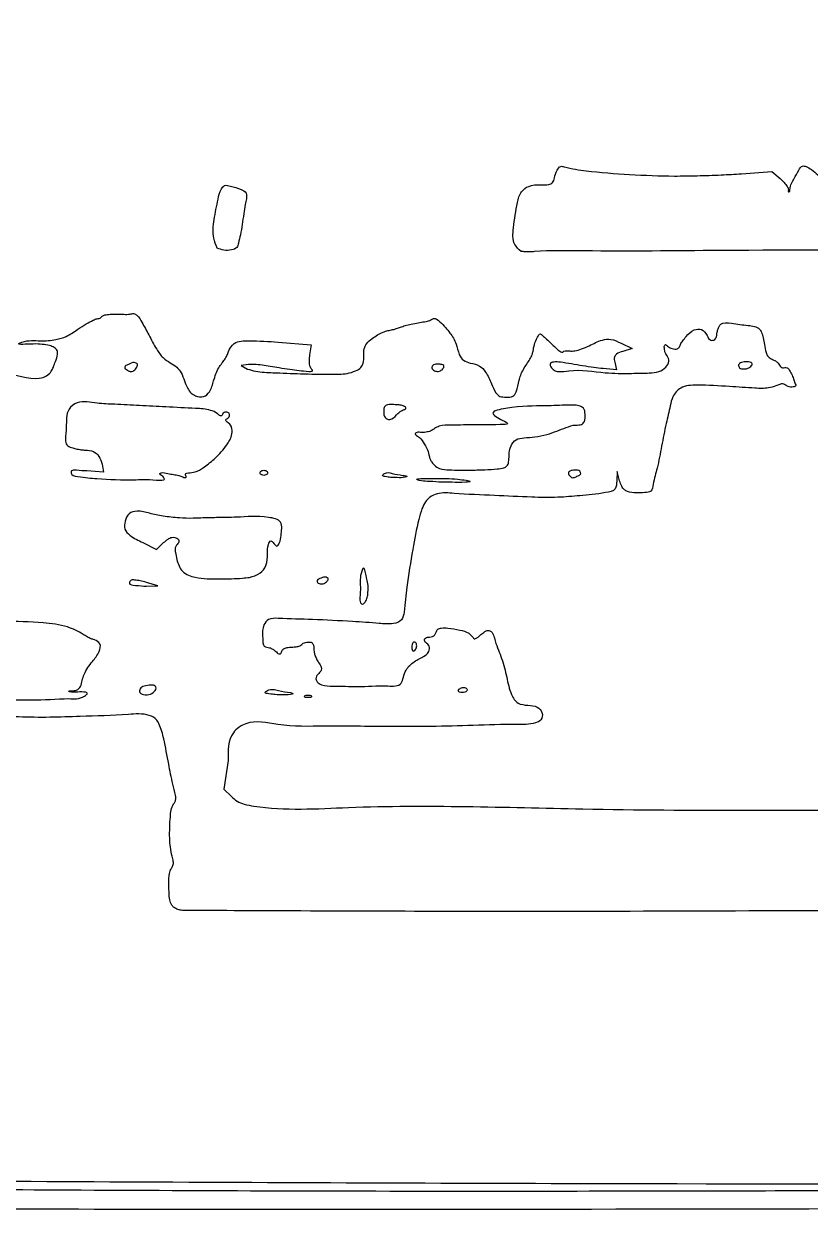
# Model space of a CAD drawing. Extents: x 14 to 139, y 93 to 208.
# Drawn here: x 37.44 to 50.65, y 93.2 to 113.13 of the extents above; entities that cross this region are included whole.
import ezdxf

# ---------------------------------------------------------------- set-up
doc = ezdxf.new("R2010")
doc.units = 0
doc.layers.add('Edge.Cuts', color=7, linetype='CONTINUOUS')
doc.layers.add('SilkS', color=7, linetype='CONTINUOUS')

msp = doc.modelspace()

# ---------------------------------------------------------------- linework, layer by layer
at = {"layer": 'Edge.Cuts', "color": 1}
msp.add_open_spline([(27.629573, 128.146972), (27.633612, 127.653797), (27.642179, 126.607806), (27.668224, 125.192339), (27.704589, 124.143363), (27.731776, 123.423682), (27.743665, 122.799549), (27.777162, 121.578742), (27.711573, 120.04285), (27.955552, 118.92308), (27.759556, 118.055845), (28.058505, 118.025508), (28.226519, 118.010953), (28.405358, 118.120189), (28.618988, 117.875674), (28.451527, 117.124986), (28.617814, 115.931576), (28.594785, 114.579041), (28.604068, 113.743248), (28.593358, 113.163566), (27.612513, 113.436545), (26.526217, 113.199928), (24.441852, 113.293834), (22.575608, 113.228073), (21.164554, 113.244314), (20.412408, 113.146917), (19.886578, 112.988992), (19.386072, 112.752895), (18.772765, 111.986294), (18.32937, 109.977035), (17.21621, 107.123915), (16.369851, 104.293687), (15.655627, 101.952917), (15.094991, 100.143037), (14.591611, 98.537441), (14.246185, 97.435625), (14.072608, 96.821368), (14.000506, 96.382756), (13.952852, 96.011261), (13.903482, 95.676612), (13.832994, 95.250538), (13.771297, 94.77483), (13.776734, 94.317508), (13.82863, 93.956018), (14.097819, 93.794168), (14.470472, 93.705022), (15.075827, 93.598193), (15.983602, 93.534865), (16.98261, 93.465911), (17.984351, 93.426465), (19.098922, 93.446396), (20.585053, 93.420157), (22.818788, 93.386335), (25.974095, 93.332523), (30.14947, 93.281328), (36.070209, 93.199411), (44.86167, 93.199048), (56.163332, 93.21493), (64.672505, 93.261715), (68.85843, 93.28473)], degree=3, knots=[0, 0, 0, 0, 1.479565, 3.138056, 4.247098, 4.627908, 5.299303, 6.115963, 8.32182, 9.63419, 10.096083, 10.229372, 10.445683, 10.628923, 10.736339, 11.304368, 12.740702, 14.448658, 15.219344, 15.425239, 15.968114, 17.356447, 19.289845, 21.925924, 23.059864, 23.505213, 24.194715, 24.706843, 25.129506, 27.080379, 30.729912, 34.373716, 35.919853, 38.074387, 40.057405, 40.967343, 41.539541, 41.969817, 42.299156, 42.663482, 42.98396, 43.597089, 44.086612, 44.390271, 44.607085, 44.972176, 45.548638, 46.443966, 47.701682, 48.552988, 49.450329, 51.045081, 53.011707, 56.152458, 60.512282, 65.538814, 73.916172, 86.886081, 99.444015, 99.444015, 99.444015, 99.444015], dxfattribs=at)
at = {"layer": 'SilkS', "color": 7}
for points in [[(49.49769, 110.605673), (50.00811, 110.642948), (50.145218, 110.527583)], [(45.795443, 109.30218), (45.795398, 109.301618)], [(41.711737, 107.77698), (42.266325, 107.730555), (42.23955, 107.562945)], [(47.474295, 107.756025), (47.659267, 107.66913), (47.501775, 107.617155)], [(47.369872, 107.437268), (47.395447, 107.309363), (47.17254, 107.330963)], [(41.216025, 107.397563), (41.090032, 107.382938), (41.194485, 107.323913)], [(38.752635, 105.721973), (38.78016, 105.588683), (38.496195, 105.611483)], [(46.733355, 105.52044), (46.73337, 105.520155)], [(47.44998, 105.444383), (47.40618, 105.600413), (47.40093, 105.444053)], [(39.435975, 104.40837), (39.668475, 104.29074), (39.788258, 104.405498)], [(39.497265, 103.67319), (39.688335, 103.67694), (39.497265, 103.736865), (39.497265, 103.736633)], [(41.230193, 103.821728), (41.229907, 103.821758)], [(40.870613, 100.740795), (40.801763, 100.26387), (40.926405, 100.13922)], [(40.102297, 98.22264), (40.102432, 98.22177)], [(38.181023, 93.519052), (38.181022, 93.519218)]]:
    msp.add_lwpolyline(points, dxfattribs=at)
for points in [[(40.686173, 109.357418)], [(39.324307, 107.337533)], [(44.49705, 107.351955)], [(49.677473, 107.394398)], [(43.700917, 106.555785)], [(45.505455, 105.660653)], [(39.77331, 105.520163)], [(41.535382, 105.579233)], [(43.807042, 105.536805)], [(44.868562, 105.454238)], [(42.53493, 103.756133)], [(43.2162, 103.523737)], [(43.955655, 102.646913)], [(39.659265, 101.938373)], [(41.917552, 101.885265)], [(44.889817, 101.927752)], [(38.195805, 101.785133)], [(42.267908, 101.828483)]]:
    msp.add_lwpolyline(points, close=True, dxfattribs=at)
for points, knots in [([(27.62958, 128.146973), (27.633621, 127.653797), (27.642191, 126.607806), (27.668234, 125.192339), (27.704597, 124.143363), (27.731784, 123.423682), (27.743673, 122.799549), (27.777169, 121.578742), (27.71158, 120.04285), (27.955559, 118.92308), (27.759563, 118.055845), (28.058513, 118.025508), (28.226526, 118.010953), (28.405366, 118.120189), (28.618996, 117.875674), (28.451534, 117.124986), (28.617822, 115.931576), (28.594793, 114.579041), (28.604075, 113.743248), (28.593366, 113.163566), (27.61252, 113.436545), (26.526224, 113.199928), (24.44186, 113.293834), (22.575616, 113.228073), (21.164561, 113.244314), (20.412415, 113.146917), (19.886586, 112.988992), (19.38608, 112.752895), (18.772772, 111.986294), (18.329378, 109.977035), (17.216217, 107.123915), (16.369858, 104.293687), (15.655635, 101.952917), (15.094998, 100.143037), (14.591618, 98.537441), (14.246192, 97.435625), (14.072616, 96.821368), (14.000513, 96.382756), (13.952859, 96.011261), (13.903489, 95.676612), (13.83299, 95.250539), (13.771298, 94.77483), (13.776734, 94.317508), (13.82863, 93.956018), (14.097819, 93.794168), (14.470472, 93.705022), (15.075827, 93.598193), (15.983602, 93.534865), (16.98261, 93.465911), (17.984351, 93.426465), (19.098922, 93.446396), (20.585053, 93.420157), (22.818788, 93.386335), (25.974095, 93.332523), (30.14947, 93.281328), (36.070209, 93.199411), (44.86167, 93.199048), (56.163332, 93.21493), (64.672505, 93.261715), (68.85843, 93.28473)], [0, 0, 0, 0, 1.479565, 3.138056, 4.247098, 4.627908, 5.299303, 6.115963, 8.32182, 9.63419, 10.096083, 10.229372, 10.445683, 10.628923, 10.736339, 11.304368, 12.740702, 14.448658, 15.219344, 15.425239, 15.968114, 17.356446, 19.289845, 21.925924, 23.059864, 23.505213, 24.194715, 24.706843, 25.129506, 27.080379, 30.729912, 34.373716, 35.919853, 38.074387, 40.057405, 40.967343, 41.539541, 41.969817, 42.299156, 42.663483, 42.983961, 43.59709, 44.086614, 44.390272, 44.607086, 44.972177, 45.548639, 46.443967, 47.701684, 48.552989, 49.45033, 51.045082, 53.011708, 56.152459, 60.512284, 65.538815, 73.916173, 86.886082, 99.444016, 99.444016, 99.444016, 99.444016]), ([(45.795398, 109.301618), (45.753615, 109.337872), (45.638628, 109.437645), (45.671398, 109.759293), (45.711787, 110.040034), (45.776174, 110.302267), (45.933346, 110.419381), (46.102705, 110.422808), (46.237356, 110.413987), (46.335715, 110.452971), (46.356396, 110.557928), (46.387172, 110.645731), (46.445954, 110.744052), (46.631125, 110.691616), (46.997392, 110.636159), (47.628356, 110.590982), (48.246414, 110.563375), (48.759995, 110.573004), (49.135378, 110.584105), (49.383885, 110.598898), (49.49769, 110.605673)], [0, 0, 0, 0, 0.159235, 0.438221, 0.868037, 1.062453, 1.21305, 1.417502, 1.552043, 1.623585, 1.706947, 1.843884, 1.931447, 1.99233, 2.368046, 3.099112, 3.853502, 4.233603, 4.638386, 4.980368, 4.980368, 4.980368, 4.980368]), ([(55.49481, 110.498843), (55.528916, 110.558081), (55.586525, 110.658143), (55.782623, 110.682096), (55.891679, 110.562865), (55.988679, 110.466079), (56.099083, 110.420333), (56.218072, 110.422274), (56.334603, 110.410877), (56.436355, 110.47817), (56.463445, 110.580313), (56.503941, 110.668729), (56.531403, 110.725151), (56.567638, 110.773528), (56.654388, 110.734607), (56.777207, 110.730058), (57.112907, 110.655352), (57.681447, 110.608315), (58.484506, 110.594102), (59.268415, 110.59969), (59.84088, 110.713111), (60.274787, 110.58776), (60.355296, 110.226637), (60.384723, 109.949696), (60.653022, 109.786526), (60.650779, 110.067246), (60.681461, 110.214367), (60.734404, 110.337008), (60.821608, 110.420769), (60.892243, 110.493125), (60.980926, 110.526935), (61.03906, 110.479348), (61.102142, 110.447595), (61.170911, 110.425998), (61.263134, 110.417386), (61.407339, 110.41064), (61.438166, 110.164792), (61.392828, 109.885194), (61.369883, 109.592277), (61.295198, 109.322169), (61.130548, 109.312117), (61.016623, 109.322863), (60.922192, 109.350848), (60.830949, 109.405947), (60.753025, 109.473172), (60.637988, 109.491242), (60.531522, 109.386919), (60.161912, 109.392409), (59.378688, 109.344843), (58.217766, 109.35522), (57.032962, 109.330878), (56.232915, 109.360326), (55.819441, 109.340682), (55.660374, 109.393838), (55.553212, 109.384824), (55.34489, 109.34756), (54.886656, 109.333923), (54.065051, 109.319), (52.098959, 109.316342), (49.648313, 109.328746), (47.335643, 109.296971), (46.266176, 109.319049), (45.93769, 109.291395), (45.864015, 109.292172), (45.816704, 109.299077), (45.795443, 109.30218)], [0, 0, 0, 0, 0.193875, 0.327482, 0.521005, 0.641138, 0.741491, 0.867304, 0.998247, 1.080331, 1.208587, 1.301819, 1.371218, 1.403185, 1.46608, 1.606866, 1.795083, 2.47812, 3.326212, 4.203686, 4.815669, 5.08543, 5.437157, 5.807247, 5.924545, 6.173095, 6.317769, 6.433708, 6.556998, 6.677319, 6.740881, 6.8147, 6.881773, 6.957003, 7.026291, 7.167626, 7.322566, 7.653876, 8.058694, 8.237384, 8.389078, 8.490613, 8.589509, 8.679331, 8.808834, 8.896586, 8.996093, 9.222248, 9.944153, 11.408112, 12.67165, 13.500113, 13.822919, 13.892554, 13.997993, 14.139105, 14.530101, 15.366409, 16.608903, 20.425147, 22.718412, 23.551351, 23.628312, 23.707226, 23.771638, 23.771638, 23.771638, 23.771638]), ([(50.145218, 110.527583), (50.169393, 110.505849), (50.214411, 110.465378), (50.259613, 110.400862), (50.294194, 110.351978), (50.277309, 110.305853), (50.307987, 110.29716), (50.310984, 110.418192), (50.379896, 110.507306), (50.443289, 110.643875), (50.508935, 110.749269), (50.60043, 110.723463), (50.68203, 110.670548), (50.789632, 110.583859), (50.895565, 110.489441), (51.020141, 110.424816), (51.139132, 110.420578), (51.248589, 110.413206), (51.339995, 110.481973), (51.377567, 110.594512), (51.408553, 110.703961), (51.504126, 110.773339), (51.740088, 110.617624), (52.296476, 110.617497), (53.180683, 110.536964), (53.871934, 110.571679), (54.233108, 110.589818)], [0, 0, 0, 0, 0.097098, 0.18081, 0.236082, 0.274961, 0.282501, 0.318869, 0.522592, 0.685029, 0.779092, 0.837155, 0.940537, 1.07846, 1.247585, 1.368138, 1.487669, 1.604089, 1.683483, 1.809773, 1.950663, 2.021957, 2.120598, 2.703133, 3.693453, 4.777075, 4.777075, 4.777075, 4.777075]), ([(40.686165, 109.357388), (40.664262, 109.412022), (40.60333, 109.564015), (40.633219, 109.850325), (40.691702, 110.124696), (40.731606, 110.320234), (40.812745, 110.428565), (40.944864, 110.382703), (41.0619, 110.36547), (41.188187, 110.291294), (41.180407, 110.182064), (41.153686, 110.072408), (41.132589, 109.926521), (41.107565, 109.756823), (41.082495, 109.589565), (41.050889, 109.464517), (41.024456, 109.353798), (40.917339, 109.317501), (40.802116, 109.311891), (40.72405, 109.342544), (40.686173, 109.357418)], [0, 0, 0, 0, 0.174848, 0.486423, 0.83655, 1.017705, 1.096227, 1.195011, 1.380323, 1.486628, 1.579314, 1.676724, 1.833915, 2.016943, 2.19413, 2.336383, 2.414082, 2.51275, 2.640404, 2.760721, 2.760721, 2.760721, 2.760721]), ([(30.724163, 107.48751), (30.738769, 107.465927), (30.766966, 107.424264), (30.814935, 107.374356), (30.944788, 107.300429), (31.239821, 107.296863), (31.661035, 107.243159), (32.094743, 107.232976), (32.428898, 107.236726), (32.651188, 107.252939), (32.788531, 107.31411), (32.896747, 107.365706), (32.996325, 107.393708), (33.087898, 107.409834), (33.189634, 107.397968), (33.207209, 107.502707), (33.132398, 107.541182), (33.0679, 107.574804), (33.00333, 107.553461), (32.936087, 107.493592), (32.850276, 107.42177), (32.714507, 107.451832), (32.703465, 107.560601), (32.701663, 107.64171), (32.695917, 107.703926), (32.679341, 107.75097), (32.677287, 107.801177), (32.73156, 107.835151), (32.820355, 107.863025), (32.943719, 107.90395), (32.971444, 108.066844), (32.847114, 108.115949), (32.719377, 108.125826), (32.733918, 108.248498), (32.950224, 108.33158), (33.344195, 108.369667), (33.774136, 108.338624), (34.243104, 108.427594), (34.321951, 108.190179), (34.380274, 107.997155), (34.41047, 107.780951), (34.481565, 107.592795), (34.611389, 107.483714), (34.758682, 107.429864), (34.908516, 107.383266), (35.012921, 107.235937), (35.06649, 107.073892), (35.162009, 106.929484), (35.286196, 106.883757), (35.392274, 106.916233), (35.438764, 106.99262), (35.467384, 107.067919), (35.492924, 107.194918), (35.537908, 107.347996), (35.652976, 107.482796), (35.778343, 107.522391), (35.860166, 107.47688), (35.898924, 107.528372), (35.870643, 107.586026), (35.848875, 107.665929), (35.936165, 107.701432), (35.988129, 107.640953), (36.069438, 107.635283), (36.148348, 107.657262), (36.281358, 107.712813), (36.442428, 107.793455), (36.663855, 107.821105), (36.842568, 107.77815), (36.994333, 107.746405), (37.094135, 107.738031), (37.18021, 107.741938), (37.228251, 107.804134), (37.29421, 107.757718), (37.211123, 107.710373), (37.16828, 107.654283), (37.116486, 107.581447), (37.076829, 107.499077), (37.046865, 107.416882), (36.975919, 107.361087), (36.84465, 107.353151), (36.665455, 107.353345), (36.435475, 107.376244), (36.196684, 107.425498), (36.042262, 107.462896), (35.839929, 107.459193), (36.020489, 107.188075), (36.588653, 107.319546), (37.161403, 107.264759), (37.769167, 107.112097), (37.908197, 107.29392), (37.938404, 107.362995), (37.973012, 107.459096), (38.0071, 107.548743), (38.007796, 107.642843), (37.945361, 107.692322), (37.860281, 107.724103), (37.731827, 107.739605), (37.602845, 107.751963), (37.277889, 107.723034), (37.504827, 107.816739), (37.696161, 107.789471), (37.953156, 107.807702), (38.170205, 107.86996), (38.328577, 107.983241), (38.478193, 108.077007), (38.584897, 108.13718), (38.65784, 108.169368), (38.703774, 108.17304), (38.73458, 108.187611), (38.757043, 108.218987), (38.812121, 108.238974), (38.895347, 108.246622), (39.003373, 108.245469), (39.115052, 108.244341), (39.208937, 108.239405), (39.284472, 108.26506), (39.366569, 108.213293), (39.437446, 108.080734), (39.54537, 107.888787), (39.649464, 107.682303), (39.765406, 107.514376), (39.893874, 107.429634), (40.009927, 107.36383), (40.092604, 107.256234), (40.138017, 107.129092), (40.181734, 107.009245), (40.24285, 106.917171), (40.336726, 106.864069), (40.463087, 106.839069), (40.586353, 106.956069), (40.619299, 107.102288), (40.663587, 107.239938), (40.707862, 107.339866), (40.761686, 107.417346), (40.814568, 107.480691), (40.853302, 107.548188), (40.883718, 107.648788), (40.980163, 107.800165), (41.31359, 107.802295), (41.554053, 107.787006), (41.711737, 107.77698)], [0, 0, 0, 0, 0.078183, 0.150924, 0.20517, 0.521828, 1.001789, 1.494696, 1.815247, 2.008872, 2.155033, 2.261754, 2.370146, 2.458649, 2.557358, 2.610325, 2.717246, 2.771008, 2.825017, 2.905262, 3.045892, 3.138312, 3.25577, 3.324977, 3.39062, 3.439053, 3.477351, 3.528284, 3.609596, 3.771311, 3.874457, 4.011364, 4.12065, 4.181629, 4.313591, 4.747965, 5.378253, 5.736911, 5.856046, 6.070776, 6.358846, 6.504936, 6.662235, 6.846943, 6.978101, 7.118964, 7.362414, 7.498682, 7.618307, 7.735935, 7.794445, 7.880294, 7.977365, 8.182848, 8.35236, 8.488385, 8.550313, 8.581024, 8.651928, 8.732853, 8.781465, 8.882487, 8.934282, 9.018641, 9.126053, 9.367255, 9.554967, 9.780792, 9.913948, 10.019859, 10.081546, 10.168342, 10.196057, 10.271806, 10.34824, 10.439951, 10.528808, 10.625579, 10.696634, 10.784558, 11.009926, 11.237678, 11.48336, 11.706512, 11.814663, 11.895541, 12.438396, 13.323889, 13.870959, 13.917182, 13.997778, 14.096654, 14.222949, 14.288523, 14.358747, 14.441449, 14.566206, 14.721838, 14.957477, 15.010626, 15.323288, 15.584159, 15.763814, 15.994971, 16.161776, 16.29389, 16.36377, 16.39725, 16.431399, 16.46186, 16.50994, 16.599362, 16.713855, 16.833166, 16.934456, 16.996295, 17.058494, 17.202191, 17.443937, 17.720116, 17.897895, 18.045726, 18.177396, 18.294933, 18.442811, 18.580287, 18.679091, 18.764254, 18.901463, 19.027693, 19.225112, 19.345719, 19.462143, 19.551146, 19.627675, 19.70988, 19.781552, 19.945405, 20.201419, 20.689091, 20.689091, 20.689091, 20.689091]), ([(41.194485, 107.323913), (41.240811, 107.310566), (41.380161, 107.270418), (41.682053, 107.260742), (42.104682, 107.240454), (42.519641, 107.237049), (42.834368, 107.232671), (43.000825, 107.284572), (43.103075, 107.338199), (43.153296, 107.434103), (43.148325, 107.544172), (43.149027, 107.658704), (43.200632, 107.764466), (43.285891, 107.834446), (43.378292, 107.897958), (43.46732, 107.944012), (43.553895, 107.970828), (43.636019, 107.985022), (43.712826, 108.006894), (43.789294, 108.03613), (43.875854, 108.064453), (43.978581, 108.087619), (44.089887, 108.103701), (44.190686, 108.123676), (44.270789, 108.136791), (44.339915, 108.200971), (44.477075, 108.078457), (44.589653, 107.948486), (44.713586, 107.756703), (44.735774, 107.584715), (44.8203, 107.458688), (44.953298, 107.419653), (45.095506, 107.391587), (45.219386, 107.256898), (45.29099, 107.093668), (45.347259, 106.944892), (45.437508, 106.848588), (45.54499, 106.856134), (45.659523, 106.844098), (45.739959, 106.973053), (45.745783, 107.099813), (45.787789, 107.226914), (45.831646, 107.31874), (45.888588, 107.405558), (45.942184, 107.484827), (45.980121, 107.556909), (45.998759, 107.641736), (46.015041, 107.74723), (46.054966, 107.829859), (46.107616, 107.933166), (46.169092, 107.874468), (46.230562, 107.824002), (46.310015, 107.741054), (46.390389, 107.668852), (46.444313, 107.617165), (46.495107, 107.602129), (46.51681, 107.633606), (46.562251, 107.632429), (46.620276, 107.624755), (46.707456, 107.628219), (46.81701, 107.661984), (46.970845, 107.725559), (47.123252, 107.814757), (47.319593, 107.836039), (47.418886, 107.784683), (47.474295, 107.756025)], [0, 0, 0, 0, 0.144272, 0.433966, 0.899431, 1.415175, 1.684012, 1.831762, 1.937608, 2.0186, 2.140448, 2.263081, 2.358199, 2.482021, 2.588694, 2.695381, 2.78099, 2.859478, 2.945225, 3.020008, 3.105057, 3.218207, 3.335464, 3.441998, 3.527566, 3.575978, 3.697619, 3.952095, 4.164054, 4.34889, 4.469714, 4.591143, 4.751517, 4.895196, 5.115803, 5.284448, 5.376163, 5.481714, 5.595178, 5.689942, 5.889034, 5.979552, 6.088472, 6.19374, 6.290339, 6.376308, 6.434981, 6.551606, 6.682741, 6.756282, 6.799277, 6.892501, 7.016304, 7.135171, 7.216101, 7.246029, 7.272883, 7.315571, 7.370204, 7.45344, 7.572513, 7.712558, 7.952765, 8.09768, 8.280656, 8.280656, 8.280656, 8.280656]), ([(47.17254, 107.330963), (47.121043, 107.336906), (47.005771, 107.350212), (46.82853, 107.376426), (46.642189, 107.408752), (46.476656, 107.436082), (46.364434, 107.447445), (46.261925, 107.422556), (46.346101, 107.245668), (46.726741, 107.340996), (47.14341, 107.247869), (47.603451, 107.250671), (47.900941, 107.253494), (48.104459, 107.266736), (48.223654, 107.340064), (48.295485, 107.446547), (48.260918, 107.532533), (48.221854, 107.581037), (48.206462, 107.627662), (48.203629, 107.674731), (48.195345, 107.717801), (48.229322, 107.742716), (48.264903, 107.689008), (48.328138, 107.668656), (48.410545, 107.648718), (48.459389, 107.693597), (48.472733, 107.748094), (48.51572, 107.802447), (48.582548, 107.892292), (48.676625, 107.987991), (48.840604, 108.007885), (48.917236, 107.903633), (48.960933, 107.791609), (49.076226, 107.816726), (49.081327, 107.911434), (49.097458, 107.985511), (49.118027, 108.037332), (49.174444, 108.117792), (49.377041, 108.082776), (49.568957, 108.059973), (49.780189, 108.040909), (49.840113, 107.931734), (49.865753, 107.844656), (49.886858, 107.729889), (49.899966, 107.620087), (49.939873, 107.523042), (50.009525, 107.489059), (50.067878, 107.462041), (50.112332, 107.428548), (50.137392, 107.390371), (50.155879, 107.357167), (50.189462, 107.341292), (50.224657, 107.350868), (50.272539, 107.348764), (50.313303, 107.291787), (50.346279, 107.222946), (50.378329, 107.145313), (50.3944, 107.090448), (50.421263, 107.036717), (50.348602, 107.015915), (50.286115, 107.023379), (50.232551, 107.056129), (50.186939, 107.080261), (50.134107, 107.065435), (50.059502, 107.031733), (49.919932, 106.991117), (49.657007, 107.005947), (49.256288, 107.030814), (48.848967, 107.058688), (48.486612, 107.046998), (48.335392, 106.873255), (48.290535, 106.657011), (48.223348, 106.381934), (48.154814, 106.033833), (48.092353, 105.683806), (48.018782, 105.451113), (47.994812, 105.257249), (47.853857, 105.242826), (47.729789, 105.241848), (47.607008, 105.248045), (47.521897, 105.294479), (47.47778, 105.360875), (47.459899, 105.414589), (47.44998, 105.444383)], [0, 0, 0, 0, 0.155562, 0.348219, 0.536358, 0.726953, 0.838515, 0.900766, 0.977446, 1.268463, 1.882008, 2.324886, 2.623928, 2.784407, 2.923126, 3.035787, 3.131623, 3.173892, 3.224058, 3.273645, 3.320826, 3.339716, 3.378445, 3.468489, 3.553429, 3.606462, 3.647031, 3.719711, 3.809875, 3.986219, 4.109678, 4.243182, 4.350033, 4.414804, 4.526968, 4.589677, 4.648563, 4.693377, 4.872105, 5.155802, 5.356995, 5.41848, 5.515889, 5.630708, 5.766499, 5.851565, 5.928081, 5.989077, 6.046622, 6.091205, 6.125637, 6.158845, 6.192653, 6.233423, 6.293157, 6.384737, 6.470509, 6.537209, 6.570563, 6.619231, 6.70489, 6.772716, 6.803522, 6.855502, 6.925598, 7.054384, 7.283532, 7.709135, 8.256036, 8.536553, 8.732785, 8.890279, 9.195451, 9.582651, 9.960119, 10.239882, 10.362345, 10.462494, 10.610001, 10.756009, 10.817934, 10.893604, 10.987855, 10.987855, 10.987855, 10.987855]), ([(39.324285, 107.337525), (39.340299, 107.362643), (39.369332, 107.408182), (39.274247, 107.446295), (39.209259, 107.406077), (39.148529, 107.383312), (39.125535, 107.337082), (39.176071, 107.309641), (39.21607, 107.277914), (39.285588, 107.286194), (39.309923, 107.31846), (39.324307, 107.337533)], [0, 0, 0, 0, 0.071773, 0.130123, 0.234429, 0.295562, 0.323626, 0.362889, 0.435611, 0.483225, 0.55206, 0.55206, 0.55206, 0.55206]), ([(42.23955, 107.562945), (42.235365, 107.530178), (42.227874, 107.471531), (42.235076, 107.38778), (42.259596, 107.338055), (42.305086, 107.277221), (42.173667, 107.280174), (42.074282, 107.293957), (41.898425, 107.315936), (41.737888, 107.339928), (41.582946, 107.367847), (41.443905, 107.389362), (41.323184, 107.401069), (41.247919, 107.398606), (41.216025, 107.397563)], [0, 0, 0, 0, 0.099849, 0.178709, 0.239738, 0.284902, 0.342788, 0.506474, 0.668214, 0.846017, 1.001448, 1.138539, 1.268628, 1.364292, 1.364292, 1.364292, 1.364292]), ([(47.501775, 107.617155), (47.464661, 107.608194), (47.407118, 107.594299), (47.34683, 107.519423), (47.36132, 107.467761), (47.369872, 107.437268)], [0, 0, 0, 0, 0.11205, 0.173728, 0.26258, 0.26258, 0.26258, 0.26258]), ([(49.677473, 107.394345), (49.677873, 107.404755), (49.678773, 107.42814), (49.635374, 107.445741), (49.575455, 107.449156), (49.507668, 107.442848), (49.436481, 107.402381), (49.462852, 107.328743), (49.542381, 107.32161), (49.622932, 107.334333), (49.660649, 107.37587), (49.677473, 107.394398)], [0, 0, 0, 0, 0.028692, 0.064454, 0.120169, 0.21401, 0.273549, 0.324651, 0.398297, 0.488926, 0.5619, 0.5619, 0.5619, 0.5619]), ([(44.49705, 107.351925), (44.497454, 107.362381), (44.498366, 107.386031), (44.453587, 107.403552), (44.397949, 107.405077), (44.332392, 107.407993), (44.281209, 107.353558), (44.323742, 107.296475), (44.386175, 107.277421), (44.457131, 107.295169), (44.484074, 107.333496), (44.49705, 107.351955)], [0, 0, 0, 0, 0.028796, 0.065136, 0.12241, 0.205023, 0.249907, 0.310295, 0.373245, 0.444349, 0.510407, 0.510407, 0.510407, 0.510407]), ([(39.773257, 105.52008), (39.743296, 105.536564), (39.701824, 105.559381), (39.77843, 105.59564), (39.85215, 105.562307), (39.953674, 105.554584), (40.036421, 105.533728), (40.104367, 105.518417), (40.140049, 105.495046), (40.177819, 105.50358), (40.157246, 105.530406), (40.147787, 105.559243), (40.185689, 105.580262), (40.251711, 105.57626), (40.367859, 105.605552), (40.516157, 105.706487), (40.698815, 105.859775), (40.86137, 106.050812), (40.96884, 106.260295), (40.906904, 106.408886), (40.839369, 106.436592), (40.825289, 106.471478), (40.862179, 106.49656), (40.900003, 106.524385), (40.893922, 106.590467), (40.841189, 106.601511), (40.803911, 106.594306), (40.776457, 106.5766), (40.774147, 106.551732), (40.757922, 106.526403), (40.719315, 106.550032), (40.672347, 106.591892), (40.534862, 106.653683), (40.243304, 106.663252), (39.845111, 106.688763), (39.392439, 106.705276), (39.005403, 106.731691), (38.6603, 106.738422), (38.38051, 106.809491), (38.138058, 106.630059), (38.165063, 106.371496), (38.130904, 106.183211), (38.147317, 106.036814), (38.23902, 106.005549), (38.316829, 105.98124), (38.395221, 105.965981), (38.493114, 105.960629), (38.607408, 105.950488), (38.715738, 105.855894), (38.739678, 105.769002), (38.752635, 105.721973)], [0, 0, 0, 0, 0.068073, 0.094227, 0.206919, 0.304846, 0.397171, 0.464261, 0.509633, 0.526983, 0.553633, 0.581532, 0.609997, 0.661347, 0.785139, 0.955809, 1.196994, 1.496952, 1.714189, 1.862651, 1.904669, 1.928247, 1.956825, 2.020802, 2.064533, 2.120457, 2.153228, 2.1821, 2.208312, 2.226919, 2.259005, 2.313666, 2.433918, 2.686953, 3.187901, 3.630856, 4.047182, 4.346773, 4.679272, 4.853826, 5.157874, 5.369308, 5.462238, 5.552169, 5.629249, 5.713885, 5.78857, 5.92528, 6.047318, 6.191294, 6.191294, 6.191294, 6.191294]), ([(43.700887, 106.555838), (43.716809, 106.570475), (43.746383, 106.597666), (43.790127, 106.627941), (43.824356, 106.640967), (43.851136, 106.64289), (43.859299, 106.664094), (43.848488, 106.691323), (43.803564, 106.709606), (43.73892, 106.72269), (43.648562, 106.725337), (43.56582, 106.731222), (43.486863, 106.694623), (43.490447, 106.604388), (43.482861, 106.499415), (43.614929, 106.458723), (43.667286, 106.517823), (43.700917, 106.555785)], [0, 0, 0, 0, 0.065009, 0.120756, 0.156962, 0.176893, 0.193566, 0.216067, 0.258051, 0.329259, 0.417343, 0.526246, 0.581921, 0.64716, 0.775223, 0.852193, 0.990428, 0.990428, 0.990428, 0.990428]), ([(45.505478, 105.660683), (45.524484, 105.670778), (45.564987, 105.692292), (45.591038, 105.77481), (45.59155, 105.888084), (45.606998, 106.026338), (45.704167, 106.151188), (45.860666, 106.171481), (46.033372, 106.177888), (46.21983, 106.217636), (46.393739, 106.279332), (46.552149, 106.338872), (46.686137, 106.393114), (46.80602, 106.37478), (46.876174, 106.456209), (46.872534, 106.55636), (46.858627, 106.670798), (46.730931, 106.723779), (46.520518, 106.71469), (46.08948, 106.699566), (45.768549, 106.706852), (45.224856, 106.605886), (45.438957, 106.483484), (45.61697, 106.394009), (45.271729, 106.38297), (45.049307, 106.38963), (44.684048, 106.378924), (44.454379, 106.382078), (44.345475, 106.331088), (44.286523, 106.282154), (44.21324, 106.265412), (44.126337, 106.249923), (44.056994, 106.271948), (43.99345, 106.22794), (44.097207, 106.180369), (44.144923, 106.094628), (44.226548, 105.977126), (44.247021, 105.874978), (44.263784, 105.802591), (44.295722, 105.754981), (44.343033, 105.695189), (44.440773, 105.631953), (44.646596, 105.625829), (44.898066, 105.622326), (45.166932, 105.629786), (45.362363, 105.636364), (45.468469, 105.654374), (45.505455, 105.660653)], [0, 0, 0, 0, 0.062358, 0.132882, 0.242105, 0.407518, 0.540747, 0.678822, 0.858337, 1.066324, 1.244969, 1.411954, 1.574968, 1.67518, 1.74377, 1.863758, 1.97103, 2.056419, 2.241192, 2.612759, 3.289847, 3.513951, 3.723068, 3.817727, 3.942788, 4.373279, 4.760904, 4.96569, 5.057076, 5.114696, 5.192598, 5.277937, 5.376675, 5.40342, 5.463385, 5.598216, 5.749665, 5.868006, 5.910875, 5.970871, 6.037309, 6.139809, 6.306918, 6.639089, 6.902099, 7.11225, 7.224703, 7.224703, 7.224703, 7.224703]), ([(38.496195, 105.611483), (38.442015, 105.612183), (38.363006, 105.613204), (38.242856, 105.632348), (38.218245, 105.538467), (38.439911, 105.498213), (38.733867, 105.475898), (39.25099, 105.451237), (39.520923, 105.475508), (39.83289, 105.44205), (39.786522, 105.50284), (39.77331, 105.520163)], [0, 0, 0, 0, 0.175079, 0.255315, 0.291798, 0.414921, 0.743849, 1.361599, 1.743581, 1.878358, 1.932067, 1.932067, 1.932067, 1.932067]), ([(46.73337, 105.520155), (46.76303, 105.530775), (46.80942, 105.547384), (46.776189, 105.627635), (46.694784, 105.618889), (46.624692, 105.624866), (46.573435, 105.569642), (46.612206, 105.528315), (46.639753, 105.495482), (46.68636, 105.498832), (46.714372, 105.511712), (46.733355, 105.52044)], [0, 0, 0, 0, 0.076166, 0.119125, 0.20669, 0.286562, 0.330909, 0.389586, 0.425207, 0.455318, 0.518617, 0.518617, 0.518617, 0.518617]), ([(47.40093, 105.444053), (47.399802, 105.393609), (47.397246, 105.279312), (47.107975, 105.224472), (46.809685, 105.195012), (46.387214, 105.160693), (45.910928, 105.168114), (45.327207, 105.202623), (44.803357, 105.2188), (44.429781, 105.254567), (44.264994, 105.179681), (44.177422, 105.087906), (44.117931, 104.95696), (44.043391, 104.690313), (43.96888, 104.250411), (43.873, 103.726255), (43.84701, 103.341339), (43.804577, 103.087011), (43.613964, 103.025941), (43.341849, 103.056091), (42.886671, 103.083674), (42.317337, 103.115007), (41.861891, 103.123721), (41.554819, 103.139907), (41.443109, 103.003498), (41.452983, 102.854471), (41.451906, 102.740073), (41.468383, 102.659791), (41.523363, 102.648281), (41.572385, 102.641439), (41.622254, 102.615114), (41.674284, 102.5811), (41.705296, 102.535728), (41.762554, 102.531389), (41.769025, 102.583991), (41.804559, 102.623628), (41.866923, 102.646239), (41.939461, 102.648683), (42.011833, 102.652857), (42.070774, 102.663939), (42.108463, 102.688996), (42.134293, 102.717283), (42.174114, 102.730014), (42.22118, 102.734841), (42.281107, 102.736874), (42.316441, 102.661716), (42.309673, 102.590707), (42.328774, 102.513449), (42.355686, 102.451822), (42.392752, 102.382637), (42.439927, 102.32721), (42.443727, 102.251702), (42.393603, 102.210704), (42.353004, 102.167352), (42.342541, 102.110999), (42.370634, 102.0513), (42.473639, 101.992711), (42.709008, 101.997427), (43.08727, 101.976664), (43.429027, 102.008737), (43.784079, 101.982984), (43.815443, 102.153188), (43.860775, 102.287869), (43.994063, 102.413139), (44.136529, 102.47872), (44.243257, 102.548844), (44.264131, 102.644531), (44.221504, 102.711231), (44.156706, 102.750266), (44.189444, 102.818357), (44.251136, 102.816415), (44.306574, 102.825419), (44.348525, 102.855565), (44.369034, 102.901929), (44.388509, 102.959099), (44.472239, 102.975869), (44.594272, 102.967108), (44.749785, 102.944624), (44.904319, 102.899397), (44.971009, 102.833474), (45.009948, 102.777723), (45.068045, 102.813366), (45.115936, 102.857571), (45.174443, 102.904891), (45.227767, 102.937013), (45.324908, 102.907902), (45.363847, 102.697242), (45.476564, 102.461398), (45.554342, 102.148829), (45.602858, 101.891024), (45.725709, 101.686032), (45.90687, 101.672571), (46.058651, 101.661274), (46.163844, 101.557154), (46.147195, 101.41758), (45.964484, 101.343534), (45.582863, 101.357592), (44.756713, 101.317854), (43.686235, 101.307919), (42.586735, 101.327105), (41.798925, 101.304993), (41.249323, 101.445363), (40.867666, 101.176391), (40.869456, 100.911854), (40.870613, 100.740795)], [0, 0, 0, 0, 0.136013, 0.308184, 0.74661, 1.113602, 1.555531, 2.182467, 2.859966, 3.145746, 3.27905, 3.386938, 3.519232, 3.705709, 4.21685, 4.860822, 5.281096, 5.419638, 5.57019, 5.810657, 6.256666, 6.931665, 7.506687, 7.671852, 7.791065, 7.984126, 8.09354, 8.153256, 8.198885, 8.246105, 8.304755, 8.364464, 8.432595, 8.461107, 8.509312, 8.558315, 8.619686, 8.700688, 8.775819, 8.838004, 8.876998, 8.909503, 8.951416, 8.996921, 9.05681, 9.108536, 9.217807, 9.272543, 9.344464, 9.419275, 9.508104, 9.557312, 9.626246, 9.688441, 9.733778, 9.788676, 9.874693, 10.071345, 10.483154, 10.987643, 11.220852, 11.326835, 11.455523, 11.653471, 11.84483, 11.934578, 12.022473, 12.103431, 12.166308, 12.211141, 12.282858, 12.332816, 12.380976, 12.428769, 12.485198, 12.547837, 12.659453, 12.861271, 13.020025, 13.121284, 13.152957, 13.198129, 13.28469, 13.366707, 13.423284, 13.458826, 13.650591, 13.966104, 14.289575, 14.593109, 14.771401, 14.941974, 15.102666, 15.220816, 15.344999, 15.448545, 15.768262, 16.497021, 17.921677, 18.987172, 19.781532, 20.316706, 20.576942, 21.053167, 21.053167, 21.053167, 21.053167]), ([(41.535382, 105.579233), (41.533261, 105.586915), (41.528612, 105.603747), (41.502338, 105.618207), (41.471825, 105.623568), (41.440643, 105.618207), (41.415984, 105.603747), (41.404404, 105.579233), (41.415984, 105.554718), (41.440643, 105.540258), (41.471825, 105.534897), (41.502338, 105.540258), (41.528612, 105.554718), (41.533261, 105.57155), (41.535382, 105.579233)], [0, 0, 0, 0, 0.023085, 0.05058, 0.083179, 0.115778, 0.143274, 0.166358, 0.189443, 0.216938, 0.249537, 0.282137, 0.309632, 0.332716, 0.332716, 0.332716, 0.332716]), ([(43.807042, 105.536805), (43.74657, 105.545377), (43.643861, 105.559936), (43.531071, 105.599086), (43.447656, 105.532066), (43.533418, 105.509631), (43.602915, 105.499884), (43.724521, 105.502425), (43.803436, 105.489381), (43.898482, 105.521895), (43.844872, 105.530636), (43.807042, 105.536805)], [0, 0, 0, 0, 0.18281, 0.310489, 0.356178, 0.404264, 0.493902, 0.608578, 0.741261, 0.770389, 0.84022, 0.84022, 0.84022, 0.84022]), ([(44.868562, 105.454238), (44.822483, 105.460586), (44.710552, 105.476009), (44.530177, 105.48426), (44.305179, 105.487146), (44.19034, 105.48528), (44.001423, 105.476485), (44.123139, 105.43783), (44.227984, 105.437432), (44.419695, 105.420916), (44.649654, 105.421254), (44.780152, 105.414596), (44.975677, 105.430635), (44.904529, 105.446312), (44.868562, 105.454238)], [0, 0, 0, 0, 0.138997, 0.337637, 0.553429, 0.76064, 0.836388, 0.888347, 1.019445, 1.218086, 1.441682, 1.674452, 1.746491, 1.820137, 1.820137, 1.820137, 1.820137]), ([(41.229907, 103.821758), (41.292426, 103.838285), (41.409014, 103.869106), (41.52613, 104.027694), (41.540034, 104.21122), (41.529398, 104.337132), (41.583373, 104.46092), (41.640977, 104.39227), (41.690558, 104.325974), (41.753473, 104.42489), (41.757832, 104.545427), (41.804595, 104.783205), (41.417604, 104.862419), (41.085502, 104.830769), (40.700238, 104.826489), (40.457791, 104.820941), (40.249763, 104.811565), (40.036943, 104.817854), (39.792282, 104.846339), (39.556274, 104.894208), (39.369511, 104.951008), (39.190653, 104.908936), (39.136208, 104.770324), (39.11811, 104.626419), (39.249563, 104.495755), (39.362647, 104.442744), (39.435975, 104.40837)], [0, 0, 0, 0, 0.188687, 0.351871, 0.555229, 0.708764, 0.778999, 0.849322, 0.913944, 0.975461, 1.111453, 1.33075, 1.549072, 2.085921, 2.422752, 2.685224, 2.816517, 3.046972, 3.323158, 3.554568, 3.768122, 3.909038, 4.049579, 4.183903, 4.316928, 4.56228, 4.56228, 4.56228, 4.56228]), ([(39.788258, 104.405498), (39.811726, 104.426186), (39.852895, 104.462478), (39.919184, 104.498719), (39.983296, 104.496114), (40.038037, 104.472013), (40.052417, 104.405506), (40.00327, 104.370026), (39.977131, 104.308743), (39.98626, 104.224803), (40.013778, 104.09006), (40.085461, 103.894045), (40.375527, 103.793647), (40.652142, 103.796109), (40.91701, 103.798782), (41.089704, 103.80482), (41.190743, 103.81698), (41.230193, 103.821728)], [0, 0, 0, 0, 0.094294, 0.165416, 0.217841, 0.2841, 0.326862, 0.394362, 0.444346, 0.522201, 0.639859, 0.865522, 1.098444, 1.492555, 1.705523, 1.891551, 2.010705, 2.010705, 2.010705, 2.010705]), ([(43.216185, 103.523737), (43.219819, 103.557309), (43.227595, 103.629144), (43.217576, 103.746567), (43.191473, 103.839564), (43.157157, 104.0285), (43.079795, 103.837815), (43.098847, 103.693468), (43.090209, 103.513461), (43.079494, 103.409984), (43.129805, 103.359839), (43.173131, 103.397711), (43.197913, 103.450532), (43.209616, 103.497382), (43.2162, 103.523737)], [0, 0, 0, 0, 0.102196, 0.21868, 0.332299, 0.46683, 0.52733, 0.795346, 0.968045, 1.057659, 1.09875, 1.137446, 1.200063, 1.280589, 1.280589, 1.280589, 1.280589]), ([(39.497265, 103.736633), (39.462371, 103.746789), (39.397803, 103.765584), (39.314037, 103.773974), (39.241811, 103.785577), (39.185177, 103.700495), (39.360682, 103.682378), (39.444349, 103.676749), (39.497265, 103.67319)], [0, 0, 0, 0, 0.108203, 0.200216, 0.258007, 0.313117, 0.420583, 0.605503, 0.605503, 0.605503, 0.605503]), ([(42.53496, 103.756133), (42.546331, 103.774418), (42.565899, 103.805883), (42.500007, 103.834015), (42.447291, 103.813895), (42.396734, 103.797089), (42.364901, 103.776608), (42.36352, 103.732798), (42.420215, 103.709707), (42.485345, 103.710346), (42.518613, 103.741065), (42.53493, 103.756133)], [0, 0, 0, 0, 0.051682, 0.088934, 0.171942, 0.219038, 0.252634, 0.274958, 0.335386, 0.401957, 0.46604, 0.46604, 0.46604, 0.46604]), ([(38.19582, 101.785208), (38.282207, 101.777546), (38.389649, 101.768017), (38.565553, 101.903718), (38.319656, 101.89403), (38.247678, 101.8857), (38.16774, 101.911085), (38.283358, 101.916561), (38.337067, 101.923738), (38.40823, 101.994515), (38.414137, 102.091163), (38.453576, 102.198928), (38.511981, 102.306552), (38.607937, 102.427974), (38.703179, 102.541253), (38.744794, 102.710853), (38.642452, 102.769252), (38.56388, 102.788332), (38.499364, 102.821172), (38.376073, 102.901826), (38.138833, 103.020778), (37.674487, 103.068889), (37.159381, 103.087209), (36.676919, 103.095791), (36.403779, 103.088664), (36.202184, 103.072816), (36.163458, 102.86884), (36.109535, 102.638729), (36.074185, 102.345675), (36.079599, 102.1463), (36.048483, 101.995126), (36.111921, 101.976709), (36.14379, 101.993666), (36.172222, 101.968614), (36.165633, 101.929663), (36.188444, 101.873615), (36.281427, 101.8426), (36.501382, 101.785225), (36.946311, 101.770792), (37.543049, 101.752974), (37.985638, 101.774779), (38.195805, 101.785133)], [0, 0, 0, 0, 0.264792, 0.329326, 0.518582, 0.626314, 0.648036, 0.711834, 0.804621, 0.873452, 0.97966, 1.086784, 1.216205, 1.345809, 1.546966, 1.676407, 1.787579, 1.84792, 1.924375, 2.001384, 2.291441, 2.708107, 3.382755, 3.852661, 4.131719, 4.24157, 4.397055, 4.658763, 5.0051, 5.230478, 5.328349, 5.367038, 5.400481, 5.425392, 5.461627, 5.511759, 5.592998, 5.735146, 6.20825, 6.905328, 7.535657, 7.535657, 7.535657, 7.535657]), ([(43.955655, 102.646913), (43.956789, 102.661716), (43.958816, 102.688157), (43.971569, 102.721192), (43.99728, 102.738771), (44.022454, 102.726677), (44.03705, 102.703213), (44.042572, 102.671934), (44.036265, 102.638042), (44.021225, 102.608368), (44.003241, 102.584034), (43.972529, 102.58049), (43.957484, 102.611692), (43.956344, 102.633647), (43.955655, 102.646913)], [0, 0, 0, 0, 0.044416, 0.079336, 0.103839, 0.126796, 0.153554, 0.184933, 0.219843, 0.254753, 0.285143, 0.30655, 0.333308, 0.374159, 0.374159, 0.374159, 0.374159]), ([(39.659265, 101.938365), (39.661483, 101.953695), (39.665556, 101.981845), (39.625085, 102.012937), (39.553795, 102.012701), (39.472383, 102.001946), (39.383988, 101.962946), (39.379494, 101.865692), (39.487918, 101.840132), (39.592967, 101.854289), (39.638755, 101.912361), (39.659265, 101.938372)], [0, 0, 0, 0, 0.043056, 0.079064, 0.135339, 0.251541, 0.334012, 0.39353, 0.488854, 0.606745, 0.702394, 0.702394, 0.702394, 0.702394]), ([(41.917552, 101.885265), (41.850411, 101.894258), (41.721181, 101.911567), (41.585738, 101.96133), (41.466252, 101.876117), (41.585024, 101.86212), (41.663016, 101.848315), (41.799443, 101.848963), (41.875427, 101.843393), (41.982599, 101.864021), (41.940342, 101.877822), (41.917552, 101.885265)], [0, 0, 0, 0, 0.201688, 0.388201, 0.440278, 0.50748, 0.615111, 0.741531, 0.873007, 0.914151, 0.962315, 0.962315, 0.962315, 0.962315]), ([(44.889817, 101.927752), (44.887814, 101.935414), (44.883476, 101.952006), (44.858243, 101.96673), (44.827556, 101.972208), (44.793479, 101.965916), (44.763855, 101.950867), (44.739511, 101.932904), (44.735966, 101.902134), (44.767186, 101.887383), (44.803445, 101.883698), (44.842954, 101.888877), (44.878539, 101.901028), (44.886525, 101.91995), (44.889817, 101.927752)], [0, 0, 0, 0, 0.022958, 0.049716, 0.081094, 0.116004, 0.150914, 0.181305, 0.202712, 0.22947, 0.27032, 0.314736, 0.349656, 0.374159, 0.374159, 0.374159, 0.374159]), ([(42.267855, 101.828483), (42.256669, 101.831732), (42.233256, 101.838532), (42.195801, 101.836298), (42.169473, 101.834905), (42.141501, 101.81532), (42.182724, 101.806632), (42.214764, 101.807545), (42.247014, 101.80632), (42.287941, 101.815771), (42.274042, 101.82459), (42.267908, 101.828483)], [0, 0, 0, 0, 0.034894, 0.073032, 0.107936, 0.124188, 0.144757, 0.191033, 0.237307, 0.257874, 0.274124, 0.274124, 0.274124, 0.274124]), ([(40.102432, 98.22177), (40.077263, 98.226892), (40.028928, 98.236728), (39.966977, 98.265723), (39.887867, 98.345364), (39.879788, 98.530004), (39.867406, 98.730454), (39.889379, 98.897656), (39.952356, 98.978172), (39.951996, 99.054944), (39.905831, 99.201541), (39.882346, 99.458283), (39.894332, 99.747238), (39.915181, 99.968933), (39.985686, 100.053667), (39.996314, 100.107711), (39.979969, 100.206019), (39.928049, 100.395285), (39.86658, 100.712529), (39.813056, 101.009601), (39.760673, 101.231835), (39.720758, 101.33664), (39.668416, 101.446216), (39.482284, 101.542161), (39.039511, 101.498061), (38.486513, 101.489609), (37.869723, 101.463938), (37.339223, 101.472319), (36.724972, 101.500292), (36.214983, 101.55011), (35.706711, 101.506378), (35.599572, 101.147892), (35.514033, 100.778483), (35.416961, 100.328867), (35.355348, 99.957797), (35.306513, 99.70916), (35.275248, 99.587128), (35.230432, 99.508023), (35.184383, 99.444899), (35.170777, 99.35116), (35.164673, 99.199914), (35.155749, 98.972621), (35.101705, 98.688755), (35.106616, 98.429637), (34.986036, 98.266063), (34.846248, 98.23662), (34.723177, 98.251838), (34.635384, 98.325118), (34.627233, 98.459404), (34.629538, 98.632574), (34.649811, 98.874863), (34.683292, 99.146831), (34.730683, 99.467604), (34.790177, 99.758788), (34.800057, 100.041033), (34.729579, 100.288684), (34.660564, 100.561691), (34.566126, 100.872585), (34.481373, 101.135318), (34.41336, 101.335259), (34.350691, 101.436423), (34.242347, 101.496511), (34.04148, 101.494292), (33.711202, 101.494318), (33.241087, 101.465084), (32.72171, 101.439149), (32.215147, 101.43394), (31.780066, 101.455643), (31.398267, 101.480601), (31.086916, 101.495512), (30.79345, 101.504085), (30.396386, 101.503359), (30.205744, 100.734172), (30.082907, 100.181812), (29.969333, 99.661304), (29.932076, 99.491589), (29.894221, 99.334244), (29.862017, 99.166109), (29.83093, 98.968268), (29.811427, 98.820707), (29.801347, 98.744445)], [0, 0, 0, 0, 0.076944, 0.147763, 0.201862, 0.405259, 0.657234, 0.827288, 0.888706, 0.954004, 1.045882, 1.352301, 1.712896, 1.933155, 1.983825, 2.037391, 2.091776, 2.281579, 2.62628, 3.060023, 3.188397, 3.309151, 3.397995, 3.544397, 3.895467, 4.704638, 5.218397, 5.742466, 6.301377, 7.040461, 7.366729, 7.64761, 8.044963, 8.547851, 9.011702, 9.175768, 9.309371, 9.385983, 9.447772, 9.540827, 9.66186, 9.905497, 10.218786, 10.534824, 10.6514, 10.793954, 10.938924, 11.011766, 11.115264, 11.317958, 11.54366, 11.839473, 12.141719, 12.515476, 12.731393, 12.98011, 13.281721, 13.578027, 13.954195, 14.109495, 14.212588, 14.301974, 14.466962, 14.801747, 15.301083, 15.875507, 16.363107, 16.820019, 17.181024, 17.51387, 17.746576, 18.087154, 18.557124, 19.767766, 19.958762, 20.146322, 20.289846, 20.444027, 20.659781, 20.890553, 20.890553, 20.890553, 20.890553]), ([(86.35998, 101.477325), (86.104555, 101.464786), (85.632332, 101.441605), (84.893591, 101.440814), (84.235841, 101.476165), (83.721453, 101.490429), (83.424646, 101.50962), (83.252312, 101.430632), (83.143207, 101.234861), (83.110921, 100.877182), (83.106834, 100.451672), (83.098008, 99.997164), (83.069415, 99.600363), (83.023936, 99.234771), (82.977982, 98.917501), (82.948632, 98.675144), (82.934726, 98.504665), (82.932111, 98.400745), (82.910048, 98.329229), (81.72069, 97.515709), (76.434445, 99.130503), (67.277787, 97.747054), (56.60475, 98.26595), (47.853908, 98.198031), (43.127535, 98.208202), (40.766448, 98.21947), (40.102297, 98.22264)], [0, 0, 0, 0, 0.767022, 1.41805, 2.216446, 2.737378, 2.973734, 3.091006, 3.285322, 3.606979, 4.162745, 4.563363, 4.970222, 5.35557, 5.66842, 5.931693, 6.088598, 6.179816, 6.246161, 6.300868, 10.389971, 20.752218, 34.887992, 41.97553, 47.066689, 49.059276, 49.059276, 49.059276, 49.059276]), ([(40.926405, 100.13922), (40.957477, 100.111171), (41.020527, 100.054257), (41.152704, 100.002083), (41.772058, 99.892283), (43.684151, 100.024033), (47.330902, 99.885335), (52.318302, 99.921244), (57.413384, 99.892051), (61.383753, 99.881153), (65.259456, 99.86269), (69.590129, 99.803641), (74.374014, 99.771763), (77.746005, 99.735827), (79.470037, 99.744957), (80.192571, 99.756384), (80.652858, 99.792289), (80.968846, 99.831842), (81.221215, 99.849746), (81.387063, 99.852248), (81.462143, 99.85338)], [0, 0, 0, 0, 0.124676, 0.252984, 0.419035, 2.009929, 5.94627, 11.393696, 16.957039, 21.235944, 23.304057, 28.584362, 34.228872, 37.656386, 38.700169, 39.401428, 39.823511, 40.084391, 40.356703, 40.581943, 40.581943, 40.581943, 40.581943]), ([(38.181022, 93.519218), (37.167884, 93.525569), (35.287772, 93.537356), (32.874558, 93.55611), (30.196975, 93.585963), (27.213507, 93.641652), (23.590849, 93.69139), (20.241473, 93.730239), (17.56003, 93.763757), (15.767268, 93.80412), (14.884598, 93.900057), (14.393667, 94.03109), (14.19617, 94.114289), (13.986358, 94.215279), (14.064331, 94.299263), (14.161256, 94.270044), (14.337987, 94.194846), (14.681369, 94.085321), (15.196194, 94.00457), (15.789298, 93.941664), (16.50726, 93.920548), (17.36352, 93.897233), (18.373015, 93.881912), (19.382436, 93.868353), (20.238763, 93.854475), (24.253497, 93.755327), (33.610496, 93.685798), (47.955075, 93.616105), (60.982162, 93.626612), (72.095695, 93.692873), (84.458928, 93.736296), (98.434622, 93.782844), (111.955337, 93.843732), (121.806357, 93.934832), (128.249475, 94.023981), (131.724946, 94.094733), (132.595456, 94.113326), (133.196742, 94.13337), (133.711459, 94.152321), (134.34183, 94.164546), (135.11542, 94.178284), (135.894171, 94.190045), (136.488976, 94.205322), (136.920428, 94.213261), (137.065528, 94.227829), (137.205278, 94.224429), (136.922609, 94.124774), (136.526184, 94.126254), (135.308528, 94.038505), (133.899404, 94.035211), (132.259946, 94.000304), (130.847622, 93.973924), (127.439057, 93.897121), (122.737144, 93.783109), (116.905458, 93.67596), (113.571089, 93.657445), (112.04172, 93.648952)], [0, 0, 0, 0, 3.039476, 5.64045, 7.239836, 11.072762, 14.59181, 18.110922, 21.11428, 22.65658, 23.455719, 23.820089, 24.102774, 24.240815, 24.291162, 24.380152, 24.512513, 24.88728, 25.442279, 26.079649, 26.673509, 27.596712, 28.649502, 29.702245, 30.62528, 31.218788, 41.750069, 58.695261, 74.253883, 80.830772, 92.036463, 111.343771, 122.758133, 132.598919, 140.898054, 142.089088, 143.027503, 143.510164, 143.893872, 144.572872, 145.400199, 146.221708, 146.885443, 147.247742, 147.406531, 147.461674, 147.509436, 148.014297, 149.033148, 150.871868, 152.388127, 153.913873, 155.118797, 162.612212, 168.0273, 172.615484, 172.615484, 172.615484, 172.615484]), ([(112.04172, 93.648952), (111.481813, 93.646905), (110.474438, 93.643222), (109.228899, 93.63819), (106.514277, 93.608812), (99.829124, 93.592442), (87.812747, 93.559985), (74.501474, 93.543641), (62.798654, 93.529503), (54.97877, 93.519158), (49.382962, 93.504767), (45.325298, 93.498086), (41.786877, 93.503018), (39.348353, 93.513862), (38.181023, 93.519052)], [0, 0, 0, 0, 1.679734, 3.022149, 3.736626, 9.824056, 23.077434, 39.786049, 49.757835, 58.185935, 63.245712, 66.545317, 70.358935, 73.86096, 73.86096, 73.86096, 73.86096])]:
    msp.add_open_spline(points, degree=3, knots=knots, dxfattribs=at)

doc.saveas('drawing.dxf')
